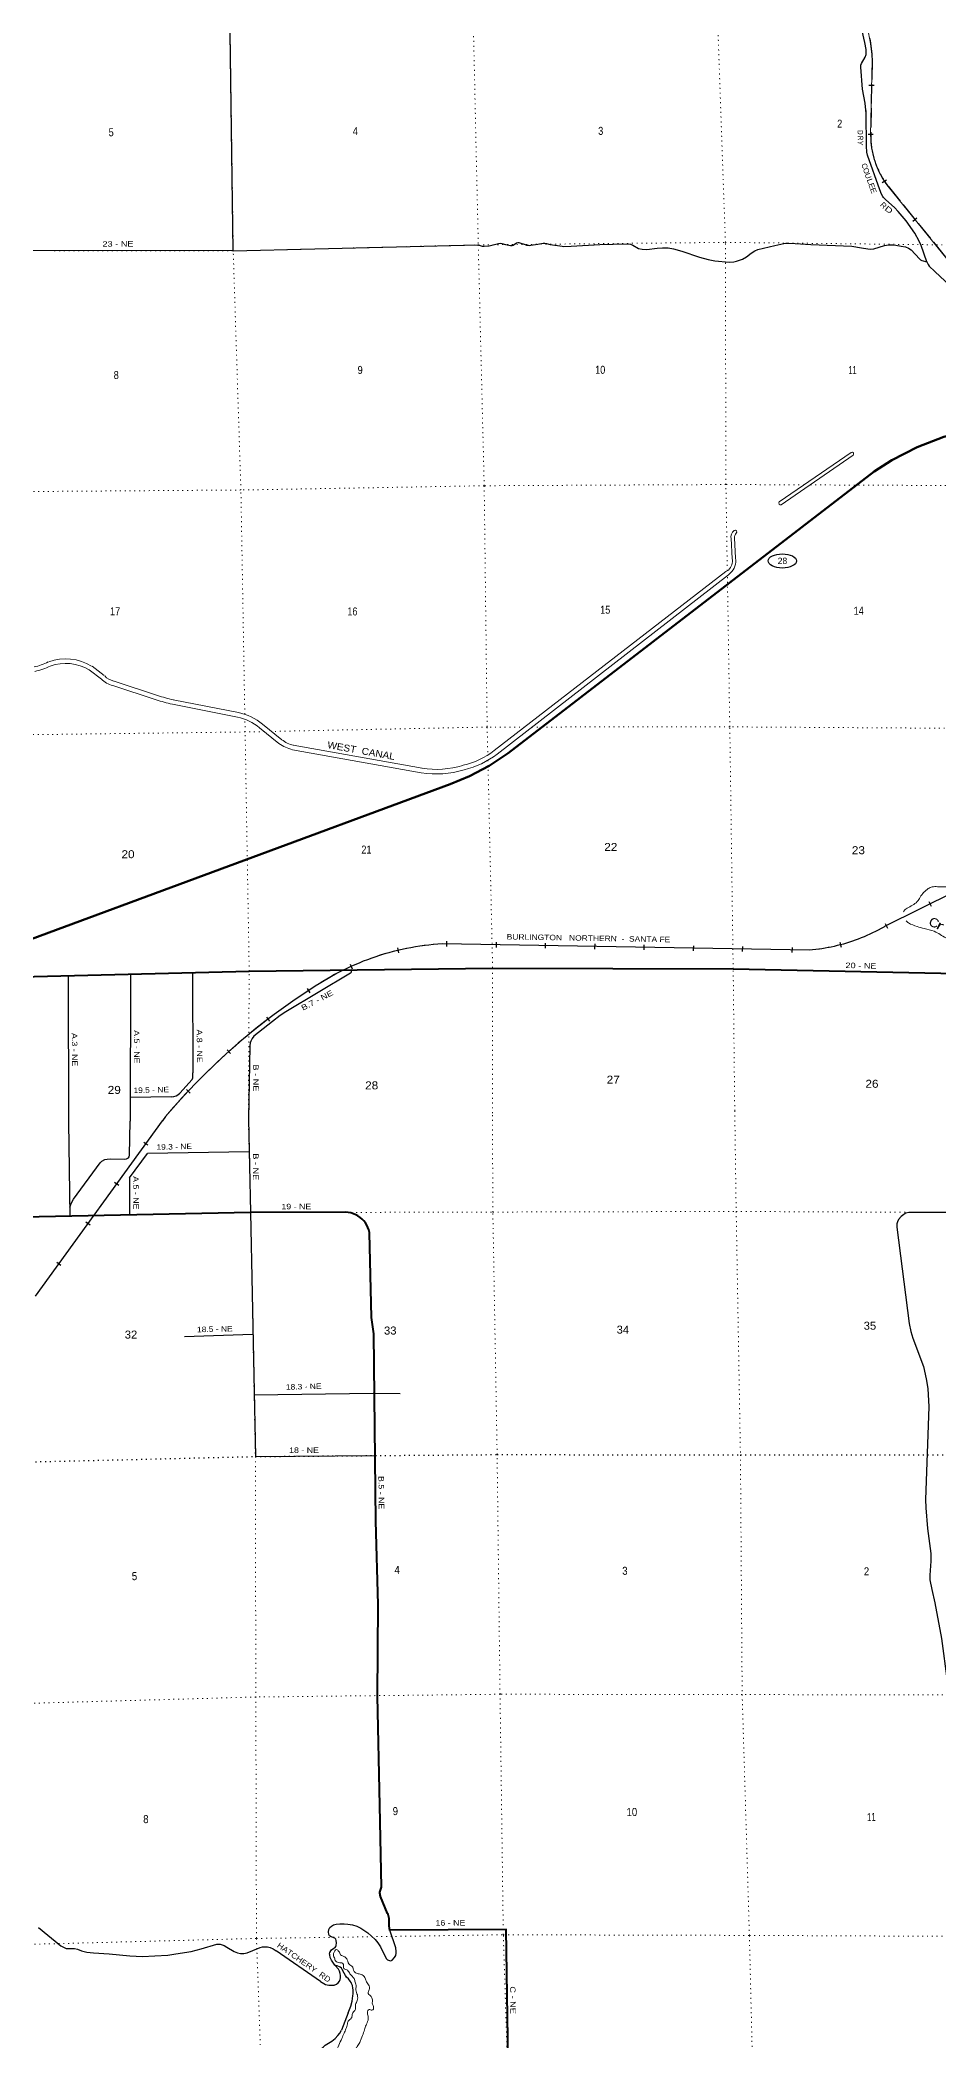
# Model space of a CAD drawing. Header units: feet. Extents: x 248627 to 501257, y -181930 to 5472.
# Drawn here: x 382378 to 402043, y -62704 to -18942 of the extents above; entities that cross this region are included whole.
import ezdxf
from ezdxf.enums import TextEntityAlignment as Align

# ---------------------------------------------------------------- set-up
doc = ezdxf.new("R2010")
doc.units = ezdxf.units.FT
doc.header["$LTSCALE"] = 70
for name, pattern in [('DOTTED', [1.5, 0.3, -1.2]), ('LONG_DASHED', [7.5, 6, -1.5]), ('MEDIUM_DASHED', [4.5, 3, -1.5])]:
    doc.linetypes.add(name, pattern=pattern)
for name, color, linetype, lineweight in [('17', 7, 'Continuous', 25), ('23', 7, 'Continuous', 70), ('26', 7, 'Continuous', 40), ('27', 7, 'Continuous', 40), ('29', 7, 'Continuous', 25), ('34', 7, 'Continuous', 25), ('39', 7, 'Continuous', 13), ('41', 7, 'MEDIUM_DASHED', 13), ('49', 7, 'Continuous', 25), ('6', 7, 'DOTTED', 25), ('63', 7, 'Continuous', 25), ('7', 7, 'DOTTED', 13)]:
    doc.layers.add(name, color=color, linetype=linetype, lineweight=lineweight)
doc.layers.add('30', color=7, linetype='Continuous')

msp = doc.modelspace()

# ---------------------------------------------------------------- linework, layer by layer
at = {"layer": '17'}
msp.add_ellipse((398615.81, -30335.13), major_axis=(-309.24, 1), ratio=0.500121, dxfattribs=at)
at = {"layer": '23'}
msp.add_lwpolyline([(381651.91, -38801.59), (391348.49, -35219.13), (391771.27, -35045.61), (392206.8, -34813.14), (392615.65, -34536.42), (400624.1, -28376.74), (401011.34, -28129.76), (401565.02, -27843.75), (402145.56, -27617.18), (402819.7, -27443.19), (404554.73, -27140.36)], dxfattribs=at)
at = {"layer": '26'}
for p in [(390028.67, -60282.12), (390029.94, -60287.92)]:
    msp.add_line(p, (390028.88, -60282.12), dxfattribs=at)
for points in [[(381662.11, -39440.1), (386953.72, -39308.67), (392279.71, -39239.74), (397541.2, -39257.57), (402785.24, -39365.91)], [(390028.88, -60282.12), (390021.54, -60241.99), (390015.98, -60179.86), (390014.12, -60063.15), (390014.41, -60050.75), (390012.93, -60022.25), (390008.48, -59994.06), (390001.1, -59966.48), (389990.89, -59939.83), (389977.94, -59914.4), (389829.57, -59544.69), (389826.92, -59537.83), (389820.47, -59516.88), (389816.25, -59495.38), (389814.3, -59473.55), (389814.64, -59451.63), (389817.27, -59429.88), (389845.99, -59342.9), (389811.3, -57550.18), (389763.1, -55163.96), (389773.21, -53159.23), (389722.01, -51338.6), (389678.48, -47235.53), (389626.65, -46882.1), (389584.98, -45029.12), (389583.43, -45020.47), (389570.13, -44965.55), (389551.15, -44912.32), (389526.72, -44861.37), (389497.1, -44813.24), (389462.6, -44768.48), (389423.62, -44727.57), (389380.57, -44690.96), (389333.94, -44659.05), (389284.22, -44632.18), (389231.97, -44610.67), (389177.75, -44594.73), (389122.17, -44584.54), (389065.82, -44580.23), (386983.9, -44588.04), (381655.02, -44696.03)], [(389802.56, -88337.72), (389694.8, -87974.97), (393003.21, -87907.85), (393102.09, -81692.43), (392903.81, -81667.68), (392575.74, -60261.99), (390034.84, -60282.07), (390028.88, -60282.12)]]:
    msp.add_lwpolyline(points, dxfattribs=at)
at = {"layer": '29'}
for p, q in [((386604.94, -23556.21), (381475.14, -23548.87)), ((386604.94, -23556.21), (391965.19, -23422.71)), ((384355.36, -39375.36), (384346.79, -42588.38)), ((385716.12, -39346), (385724.42, -41532.17)), ((389166.72, -39348.3), (387756.25, -40195.37)), ((382996.63, -39408.75), (382998.24, -42611.88)), ((386967.61, -40937.3), (386936.37, -42544.71)), ((385254.9, -42054.78), (384347.21, -42072.61)), ((382998.24, -42611.88), (383033.32, -44666.69)), ((386936.37, -42544.71), (386983.9, -44588.04)), ((384337.91, -43828.46), (384726.37, -43294.45)), ((386952.92, -43256.15), (384726.37, -43294.45)), ((384337.91, -43828.46), (384335.74, -44641.71)), ((386983.9, -44588.04), (387089.27, -49921.88)), ((401119.6, -44906.34), (401390.18, -47011.42)), ((387028.97, -47251.26), (385541.6, -47305.09)), ((387089.27, -49921.88), (389706.84, -49901.12)), ((388510.97, -61404.99), (387547.21, -60730.68)), ((389116.92, -62089.24), (388972.36, -62465.81))]:
    msp.add_line(p, q, dxfattribs=at)
for points in [[(386604.94, -23556.21), (386530.35, -18250.24), (386465.84, -12934.16), (386435.69, -7654.37), (386295.95, -2319.68), (386193.59, 2993.81), (386189.27, 3300.69)], [(402944.25, -42266.19), (402975.71, -44588.03), (401489.88, -44582.66)], [(383029.38, -44471.26), (383070.46, -44371.44), (383113.89, -44292.77), (383691.36, -43498.94), (383733.61, -43461.36), (383794.64, -43428.48), (383846.29, -43419.08), (383921.4, -43414.39), (384235.96, -43419.08), (384271.79, -43413.07), (384311.08, -43386.2), (384328.1, -43364.47), (384339.24, -43329.84), (384346.79, -42588.38)], [(401489.88, -44582.66), (401383.36, -44585.73), (401317.63, -44602.18), (401270.68, -44628.01), (401211.99, -44672.63), (401158, -44740.74), (401134.53, -44785.37), (401120.44, -44832.34), (401119.6, -44906.34)], [(401390.18, -47011.42), (401425.63, -47190.37), (401470.23, -47333.64), (401704.97, -47953.68), (401763.66, -48223.77), (401798.87, -48432.8), (401817.65, -48836.77), (401744.89, -50863.64), (401751.92, -51044.49), (401789.48, -51495.42), (401864.61, -52040.31), (401864.6, -52209.41), (401845.82, -52519.43), (401845.83, -52618.08), (401883.38, -52829.45), (401949.1, -53120.68)], [(387062.85, -48571.84), (389667.12, -48533.84), (390259.59, -48544.87)], [(401949.1, -53120.68), (402097, -53898.08), (402219.07, -54837.54), (402277.76, -55309.62), (402303.58, -55720.63), (402303.58, -56556.74), (402324.7, -56732.89), (402355.21, -56829.18), (402388.08, -56904.34), (402604.05, -57214.36), (402848.18, -57749.85), (402918.6, -57876.67), (403101.71, -58153.82), (403486.69, -58783.25), (403683.87, -59027.51)], [(382343.24, -60222.95), (382831.51, -60622.21), (382889.02, -60653.92), (382948.88, -60678.58), (383131.98, -60683.28), (383198.88, -60698.54), (383282.22, -60730.25), (383405.46, -60759.61), (383545.13, -60777.23), (383887.86, -60796.01), (384343.26, -60842.99), (384619.1, -60853.56), (384892.57, -60842.99), (385173.1, -60825.37), (385347.97, -60800.71), (385682.49, -60743.17), (385906.66, -60687.98), (386249.39, -60589.33), (386321, -60588.16), (386404.32, -60612.82), (386465.36, -60650.4)], [(388828.07, -61046.14), (388755.89, -60932.8), (388740.04, -60908.72), (388727.13, -60878.19), (388715.99, -60820.06), (388713.05, -60794.81), (388716.57, -60768.97), (388737.11, -60730.82), (388754.13, -60713.78), (388805.19, -60676.8), (388833.94, -60656.24), (388847.44, -60634.52), (388855.07, -60615.14), (388862.11, -60559.94), (388859.18, -60505.34), (388846.27, -60479.49), (388823.97, -60458.37), (388744.15, -60425.49), (388712.47, -60404.33), (388692.51, -60371.47), (388686.64, -60317.43), (388697.21, -60268.13), (388720.68, -60224.66), (388755.89, -60190.62), (388801.08, -60166.53), (388856.83, -60150.69), (388936.06, -60141.86), (389030.55, -60141.3), (389112.12, -60147.74), (389211.3, -60162.44), (389311.66, -60195.88), (389394.4, -60237.6), (389549.34, -60336.24), (389708.96, -60481.86), (389770.59, -60556.4), (389823.99, -60641.57), (389950.75, -60899.92), (389978.34, -60931.01), (390021.18, -60946.89), (390055.81, -60947.45), (390084.56, -60937.5), (390133.85, -60878.78), (390161.45, -60834.72), (390171.41, -60784.83), (390170.84, -60745.47), (390159.68, -60667.4), (390028.88, -60282.12)], [(386465.36, -60650.4), (386624.99, -60746.68), (386700.11, -60772.52), (386761.14, -60788.96), (386836.26, -60791.31), (386906.69, -60777.22), (387033.45, -60723.2), (387193.08, -60657.44), (387247.07, -60645.69), (387296.36, -60643.34), (387355.05, -60645.69), (387411.39, -60657.44), (387477.12, -60690.32), (387547.21, -60730.68)], [(388510.97, -61404.99), (388621.5, -61466.55), (388656.12, -61478.88), (388692.51, -61484.75), (388752.95, -61485.34), (388813.4, -61480.05), (388860.94, -61461.85), (388900.26, -61434.25), (388926.66, -61398.44), (388941.34, -61362.62), (388948.38, -61322.69), (388949.56, -61268.67), (388943.1, -61226.99), (388928.43, -61177.08), (388907.89, -61135.39), (388828.07, -61046.14)], [(389116.92, -62089.24), (389176.67, -61939.78), (389204.83, -61834.09), (389215.4, -61771.85), (389221.27, -61719), (389224.79, -61672.03), (389225.96, -61627.4), (389227.13, -61581.61), (389223.62, -61552.25), (389210.12, -61491.76), (389195.45, -61444.21), (389185.47, -61423.65), (389165.52, -61391.95), (389125.02, -61345.56), (389081.01, -61306.22), (389059.29, -61275.1), (389031.13, -61223.43), (388991.22, -61138.88), (388969.5, -61111.28), (388944.27, -61091.91), (388876.19, -61061.37), (388828.07, -61046.14)], [(388454.73, -62991), (388490.02, -62932.11), (388530.51, -62878.67), (388571, -62835.81), (388617.37, -62796.46), (388762.91, -62707.21), (388837.44, -62646.74), (388894.37, -62587.43), (388933.69, -62536.35), (388972.36, -62465.81)]]:
    msp.add_lwpolyline(points, dxfattribs=at)
msp.add_arc((399401.53, -20592.34), 1050.64, 1.544, 6.08591, dxfattribs=at)
at = {"layer": '34', "lineweight": 13}
for p, q in [((404753.83, -36391.88), (400849.27, -38331.17)), ((399210.44, -38846.8), (391172.71, -38708.23)), ((382282.8, -46413.22), (385068.23, -42562.57)), ((385123.08, -42486.28), (385056.66, -42577.84))]:
    msp.add_line(p, q, dxfattribs=at)
at = {"layer": '34'}
for p, q in [((401822.7, -37785.05), (401871.9, -37884.11)), ((400863.57, -38264.33), (400912.77, -38363.4)), ((390195.95, -38799.78), (390220.98, -38907.52)), ((391269.37, -38653.78), (391267.46, -38764.37)), ((392354.95, -38675.1), (392353.04, -38785.7)), ((393427.05, -38690.98), (393425.14, -38801.57)), ((394512.63, -38712.3), (394510.72, -38822.9)), ((395584.73, -38728.17), (395582.82, -38838.77)), ((396670.31, -38749.5), (396668.4, -38860.09)), ((397742.4, -38765.37), (397740.5, -38875.97)), ((398827.99, -38786.7), (398826.08, -38897.29)), ((399873.24, -38674.93), (399902.68, -38781.55)), ((389159.67, -39152), (389204.6, -39253.07)), ((388221.9, -39687.14), (388282.33, -39779.78)), ((387329.98, -40312.66), (387396.8, -40400.8)), ((386473.84, -41026.39), (386546.55, -41109.74)), ((385582.7, -41897.98), (385662.83, -41974.23)), ((384737.78, -43115.12), (384648.16, -43050.29)), ((384099.29, -43993.34), (384009.67, -43928.51)), ((383472.98, -44863.62), (383383.36, -44798.79)), ((382834.49, -45741.84), (382744.86, -45677.01))]:
    msp.add_line(p, q, dxfattribs=at)
for points in [[(404720.49, -36409.67), (400849.79, -38332.14), (400834.16, -38341.08), (400774.33, -38374.92), (400713.96, -38407.24), (400653.15, -38438.8), (400591.84, -38469.23), (400529.64, -38498.55), (400467.36, -38526.69), (400404.21, -38554.1), (400340.94, -38579.96), (400276.81, -38605.11), (400212.55, -38628.69), (400147.85, -38651.5), (400083.03, -38673.16), (400017.33, -38693.69), (399951.51, -38712.67), (399885.61, -38730.86), (399818.83, -38747.95), (399752.36, -38763.82), (399685.37, -38778.56), (399617.88, -38791.76), (399550.7, -38804.14), (399483.04, -38815.39), (399414.85, -38825.1), (399346.98, -38833.99), (399279.02, -38841.71), (399210.48, -38847.9), (391172.74, -38709.33), (391078.19, -38716.07), (390979.81, -38724.19), (390881.75, -38734.81), (390783.83, -38746.69), (390685.91, -38760.61), (390588.14, -38775.79), (390491.14, -38793.15), (390394.3, -38811.79), (390297.92, -38832.14), (390201.54, -38854.54), (390106.08, -38878.35), (390010.31, -38903.72), (389915.79, -38930.98), (389820.95, -38959.82), (389727.36, -38990.53), (389633.91, -39022.51), (389541.41, -39055.89), (389448.9, -39091.32), (389357.64, -39128.64), (389267, -39166.89), (389176.34, -39207.19), (389087.11, -39248.58), (388998.33, -39291.71), (388910.34, -39337.04), (388823.43, -39383), (388736.99, -39430.68), (388651.33, -39480.56), (388566.76, -39531.07), (388483.13, -39583), (388400.27, -39637.13), (388326.48, -39684.11), (388115.14, -39821.97), (387908.21, -39963.56), (387702.53, -40108.1), (387500.15, -40255.45), (387299.2, -40407.78), (387102.64, -40563.83), (386908.27, -40721.75), (386715.35, -40884.65), (386526.63, -41049.25), (386340.29, -41217.75), (386157.4, -41391.06), (385977.64, -41565.14), (385800.25, -41743.11), (385626.31, -41925.9), (385455.49, -42109.46), (385287.98, -42295.82), (385123.94, -42486.96), (385057.55, -42578.49)], [(382281.9, -46412.59), (385057.31, -42578.46)]]:
    msp.add_lwpolyline(points, dxfattribs=at)
at = {"layer": '34', "lineweight": 13}
for centre, radius, start, end in [((398879.39, -34932.46), 3928.32, 274.83419, 300.0964), ((391520.2, -44353.87), 5656.32, 93.52208, 123.48289), ((396101.39, -51799.02), 14396.2, 122.34277, 139.69255)]:
    msp.add_arc(centre, radius, start, end, dxfattribs=at)
at = {"layer": '39'}
for p, q in [((398549.26, -29042.67), (400120.83, -27960.4)), ((398591.8, -29104.44), (400163.37, -28022.17)), ((397519.25, -30287.86), (397493.75, -29838.27)), ((397593.34, -30269.62), (397568.63, -29834.03)), ((392314.24, -34479.7), (397379.51, -30563.04)), ((397379.51, -30563.04), (397438.05, -30533.32)), ((397440.68, -30642.15), (397476.83, -30599.52)), ((392375.41, -34558.81), (397440.68, -30642.15)), ((383455.51, -32718.84), (383720.22, -32918.28)), ((383515.69, -32638.97), (383780.4, -32838.41)), ((383970.73, -33059.25), (384915.96, -33371.06)), ((384002.06, -32964.28), (384947.29, -33276.09)), ((385273.43, -33469.58), (386701.17, -33750.75)), ((385292.75, -33371.46), (386720.49, -33652.63)), ((387181.95, -33982.28), (387604.3, -34324.77)), ((387244.94, -33904.61), (387667.29, -34247.1)), ((387901.24, -34463.68), (390718.29, -34967.56)), ((387918.85, -34365.24), (390735.9, -34869.12))]:
    msp.add_line(p, q, dxfattribs=at)
for centre, radius, start, end in [((400137.9, -27994.16), 37.84, 312.29008, 116.81328), ((398577.79, -29068.56), 38.52, 137.76825, 291.33761), ((397679.82, -29815.06), 187.89, 128.49233, 190.47969), ((397583.73, -29699.34), 37.64, 313.34032, 123.63691), ((397679.82, -29815.06), 112.89, 128.49352, 190.47928), ((397242.66, -30331.38), 281, 314.05595, 9.76148), ((397242.66, -30331.38), 356, 311.13243, 9.76063), ((381952.36, -31311.88), 1374.48, 282.37663, 296.20237), ((381952.35, -31311.88), 1474.48, 282.37667, 296.20241), ((382942.05, -33563.48), 1088.46, 58.70457, 110.03551), ((382942.05, -33563.48), 988.47, 58.70456, 110.03551), ((384070.25, -32589.33), 480.34, 223.22168, 258.04237), ((384070.25, -32589.33), 380.34, 223.22167, 258.04236), ((386018.91, -30066.88), 3483.4, 251.5407, 257.64254), ((386018.91, -30066.88), 3383.4, 251.54069, 257.64254), ((386473.43, -34838.61), 1211.45, 50.39585, 78.17586), ((386473.43, -34838.61), 1111.45, 50.39585, 78.17586), ((388093.86, -33665.1), 821.48, 233.4198, 256.43916), ((388093.86, -33665.1), 721.48, 233.41996, 256.43934), ((391235.58, -33097.66), 1753.14, 283.14572, 307.95755), ((391235.58, -33097.66), 1853.14, 283.14572, 307.95755), ((391046, -32898.67), 2094.68, 260.99912, 286.96033), ((391046, -32898.67), 1994.68, 260.99912, 286.96033)]:
    msp.add_arc(centre, radius, start, end, dxfattribs=at)
for points in [[(404712.14, -35974.47), (404527.31, -36041.15), (404355.79, -36126), (404200.35, -36144.28), (404032.76, -36130.3), (403919.65, -36088.04), (403830.82, -36094.16), (403731.98, -36180.96), (403578.65, -36277.89), (403461.64, -36354.63), (403346.65, -36437.41), (403270.07, -36568.56), (403221.74, -36681.54), (403169.33, -36752.17), (403084.67, -36873.24), (402975.83, -37036.69), (402881.03, -37123.48), (402766.04, -37204.25), (402713.58, -37234.54), (402538.03, -37321.41), (402435.13, -37388.05), (402267.63, -37448.69), (402142.47, -37464.92), (402013.25, -37458.98), (401896.15, -37465.13), (401809.38, -37501.5), (401706.5, -37584.27), (401631.92, -37689.2), (401565.4, -37786.06), (401462.52, -37864.8), (401349.53, -37929.43), (401270.87, -38002.1), (401268.91, -38010.46)], [(401322.58, -38206.98), (401378.15, -38250.07), (401563.99, -38330.58), (401719.5, -38376.84), (401939.64, -38435.14), (402194.19, -38580.14), (402321.46, -38640.53), (402454.88, -38793.7), (402521.7, -38965.06), (402608.76, -39184.82), (402649.83, -39326.12)], [(388057.59, -65778.54), (388008.16, -65700.81), (387950.9, -65635.27), (387881.85, -65586.02), (387804.09, -65494.63), (387792.93, -65424.36), (387815.25, -65313.32), (387850.94, -65159.82), (387877.34, -65052.74), (387917.75, -64943.44), (387965.02, -64886.36), (388034.67, -64847.05), (388120.46, -64813.53), (388183.64, -64746.15), (388245.84, -64618.4), (388323.98, -64482.35), (388368.47, -64377.01), (388416.69, -64253.5), (388447.61, -64178.56), (388509.26, -64141.39), (388619.43, -64125.61), (388687.46, -64110.47), (388731.2, -64083.64), (388747.88, -63996.84), (388698.9, -63947.27), (388679.1, -63838.9), (388636.89, -63710.74), (388604.76, -63584.44), (388612.73, -63455.51), (388692.88, -63319.43), (388797.6, -63088.38), (388857.32, -62930.48), (388911.43, -62798.83), (388981.34, -62650.83), (389029.69, -62535.37), (389070.3, -62438.14), (389102.68, -62328.96), (389133.61, -62254.02), (389175.22, -62219.17), (389206.33, -62156.3), (389211.49, -62101.88), (389264.69, -62038.67), (389277.61, -61968.03), (389282.6, -61903.55), (389319.36, -61816.44), (389319.47, -61697.7), (389287.56, -61585.48), (389292.39, -61510.94), (389272.81, -61416.65), (389247.5, -61340.56), (389196.29, -61276.94), (389147.12, -61215.3), (389087.78, -61145.77), (389031.29, -61128.53), (389018.15, -61060.3), (389005.3, -61010.18), (388938.77, -60993.09), (388847.83, -60956.25), (388816.53, -60882.26), (388797.79, -60840.28), (388806.77, -60773.73), (388861.91, -60706.46), (388914.71, -60743.89), (388954.07, -60819.77), (389045.14, -60864.66), (389098.39, -60930.26), (389154.35, -61040.09), (389200.97, -61067.56), (389253.05, -61185.5), (389315.95, -61226.8), (389402.62, -61247.61), (389479.99, -61314.85), (389509.31, -61390.88), (389564.86, -61474.55), (389587.74, -61524.52), (389570.9, -61601.26), (389555.91, -61667.9), (389592.58, -61701.56), (389639.72, -61761.21), (389649.13, -61847.61), (389643.52, -61873.86), (389662.49, -61929.92), (389669.74, -62006.29), (389640.01, -62030.9), (389577.47, -62011.73), (389542.56, -62088.75), (389558.15, -62185.11), (389534.05, -62310.27), (389491.41, -62405.51), (389457.01, -62514.72), (389403.09, -62658.45), (389372.17, -62733.39), (389317.41, -62824.8), (389252.88, -62932.46), (389195.82, -63005.79), (389144.31, -63048.84), (389084.71, -63088)]]:
    msp.add_spline(points, degree=3, dxfattribs=at)
at = {"layer": '49'}
for points in [[(400330.46, -19536.22), (400332.86, -19493.65), (400346.5, -19455.93), (400426.71, -19314.68), (400446.76, -19256.09), (400451.58, -19233.62), (400452.38, -19202.32), (400451.58, -19146.95), (400423.51, -19000.08), (400362.53, -18744.87), (400336.87, -18666.22), (400218.16, -18386.93), (400083.64, -18132.15)], [(401776.85, -23793.98), (401652.38, -23433.36), (401612.28, -23338.67), (401511.21, -23163.71), (401325.11, -22894.05), (401149.45, -22689.4), (401068.42, -22605.14), (400878.32, -22437.4), (400830.99, -22386.85), (400811.75, -22361.17), (400787.69, -22311.41), (400747.57, -22219.92), (400478.05, -21462.32), (400464.43, -21394.1), (400458.8, -21263.29), (400452.38, -20550.63), (400426.71, -20325.92), (400368.96, -20017.74), (400330.46, -19536.22)], [(391965.19, -23422.71), (392046.78, -23449.41), (392062.03, -23451.81), (392095.71, -23451.81), (392200.79, -23442.98), (392406.94, -23390.82), (392444.64, -23385.2), (392480.74, -23390.82), (392560.15, -23410.88), (392671.64, -23437.36), (392692.9, -23438.56), (392707.74, -23436.56), (392729, -23427.33), (392803.99, -23378.78), (392826.86, -23371.95), (392844.51, -23371.15), (392855.33, -23372.36), (392990.09, -23417.3), (393022.58, -23426.53), (393064.29, -23432.14), (393089.15, -23432.95), (393112.01, -23430.14), (393266.02, -23404.46), (393387.95, -23385.19), (393420.03, -23385.2), (393455.33, -23390.01), (393535.53, -23410.88), (393796.64, -23453.82), (393830.72, -23455.83), (393997.56, -23449.41), (394626.43, -23417.3), (395203.96, -23398.04), (395293.85, -23406.88), (395345.13, -23430.14), (395467.05, -23500.77), (395550.54, -23519.24), (395653.15, -23526.45), (395877.74, -23494.35), (395993.32, -23487.14), (396118.45, -23490.35), (396237.1, -23507.19), (396416.77, -23558.55), (396801.79, -23693.37), (396994.38, -23743.95), (397141.9, -23770.42), (397456.33, -23802.52), (397552.66, -23792.1), (397616.76, -23776.84), (397741.97, -23734.32), (397828.52, -23686.95), (397937.61, -23603.49), (398011.48, -23551.34), (398078.78, -23526.45), (398450.97, -23436.56)], [(398450.97, -23436.56), (398646.77, -23390.83), (398694.09, -23385.22), (398759.87, -23383.61), (398897.04, -23390.83), (399237.14, -23416.52), (400135.53, -23451.83), (400344.09, -23487.14), (400485.26, -23509.61), (400550.23, -23516.84), (400620.02, -23506.4), (400847.83, -23432.57), (400939.27, -23418.12), (401030.72, -23422.94), (401100.49, -23431.76), (401212.79, -23447.81), (401306.65, -23467.88), (401374.03, -23493.56), (401434.99, -23532.08), (401614.67, -23731.11), (401637.13, -23747.16), (401669.21, -23763.21), (401776.85, -23793.98)], [(401776.85, -23793.98), (401806.39, -23852.3), (401829.66, -23888.42), (401951.58, -24003.98), (402285.27, -24318.58), (402315.74, -24361.91), (402336.61, -24421.3), (402413.61, -24922.08), (402442.48, -25005.55), (402497.03, -25089.01), (402557.99, -25146.8), (402657.46, -25223.84), (403741.95, -25910.81), (403830.18, -25979.83), (403926.44, -26076.14), (404054.78, -26236.65), (404114.14, -26321.71), (404219.84, -26518.36)], [(389166.72, -39348.3), (389181.43, -39334.39), (389191.88, -39319.29), (389202.32, -39283.28)], [(387756.25, -40195.37), (387629.86, -40279.28), (387460.36, -40407.05), (387056.36, -40729.95), (387016.88, -40776.41), (386986.7, -40836.81), (386975.09, -40876.3), (386967.61, -40937.3)], [(385254.9, -42054.78), (385309.16, -42048.27), (385357.92, -42029.68), (385395.07, -42011.1), (385439.18, -41976.25), (385703.88, -41674.26), (385717.81, -41641.74), (385724.77, -41583.66), (385724.42, -41532.17)]]:
    msp.add_lwpolyline(points, dxfattribs=at)
at = {"layer": '6'}
msp.add_lwpolyline([(373809.75, -50264.66), (376422.38, -50194.36), (381754.66, -50048.08), (387089.27, -49921.88), (392377.02, -49878.93), (397699.7, -49885.75), (402628.53, -49886.37)], dxfattribs=at)
at = {"layer": '63', "lineweight": 13}
for p, q in [((400577.87, -19382.19), (400547.2, -21019.74)), ((400928.03, -22142.74), (404575.32, -26647.14))]:
    msp.add_line(p, q, dxfattribs=at)
at = {"layer": '63'}
for p, q in [((400511.51, -19929.09), (400622.1, -19931.17)), ((400494.04, -21001.17), (400604.63, -21003.24)), ((400800.35, -22060.04), (400892.69, -21999.15)), ((401473.43, -22901.32), (401559.39, -22831.71))]:
    msp.add_line(p, q, dxfattribs=at)
at = {"layer": '63', "linetype": 'LONG_DASHED'}
for points in [[(400524.33, -18898.31), (400534.65, -18955.38), (400543.78, -19012.48), (400552.18, -19069.7), (400559.11, -19127.18), (400565.31, -19184.75), (400570.59, -19242.17), (400574.86, -19299.91), (400577.94, -19357.69), (400578.97, -19382.18), (400548.3, -21019.75), (400548.37, -21051.7), (400549.18, -21083.49), (400550.53, -21115.29), (400552.25, -21147.27)], [(400552.25, -21147.25), (400554.7, -21179.05), (400557.69, -21210.66), (400561.05, -21242.45), (400565.14, -21274.06), (400569.79, -21305.49), (400574.97, -21337.11), (400580.71, -21368.37), (400586.82, -21399.63), (400593.65, -21430.88), (400601.03, -21461.78), (400608.96, -21492.67), (400617.26, -21523.39), (400626.28, -21554.1), (400635.68, -21584.46), (400645.8, -21614.81), (400656.3, -21644.81), (400667.34, -21674.8), (400678.92, -21704.43), (400691.06, -21733.88), (400703.57, -21763.16), (400716.8, -21792.24), (400730.4, -21821.15), (400744.55, -21849.7), (400759.06, -21878.06), (400774.31, -21906.05), (400789.93, -21933.87), (400805.91, -21961.33), (400822.43, -21988.6), (400839.5, -22015.5), (400857.13, -22042.24), (400874.94, -22068.6), (400893.49, -22094.59), (400912.4, -22120.24), (400928.9, -22142.06), (404545.21, -26608.22)]]:
    msp.add_lwpolyline(points, dxfattribs=at)
at = {"layer": '63', "lineweight": 13}
for centre, radius, start, end in [((397265.49, -19511), 3314.89, 2.22708, 35.64729), ((402374.87, -21026.01), 1827.68, 179.80323, 217.66226)]:
    msp.add_arc(centre, radius, start, end, dxfattribs=at)
at = {"layer": '7'}
for points in [[(386858.29, -33688.37), (386772.32, -28783.46), (386604.94, -23556.21), (386530.35, -18250.24), (386465.84, -12934.16), (386435.69, -7654.37), (386292.43, -2332.31), (386193.59, 2993.81), (386189.27, 3300.7)], [(391451.45, 3391.27), (391477.22, 3026.41), (391638.66, -2301.68), (391781.91, -7613.65), (391834.3, -12927.71), (391848.32, -18227.69), (391965.19, -23422.71), (392094.25, -28690.33), (392158.72, -33968.08), (392172.75, -34579.44)], [(397412.07, -30549.33), (397381.94, -28663.77), (397369.94, -23367.83), (397190.54, -18227.31), (397089.67, -12891.1), (397065.56, -7597.18), (396869.8, -2269.12), (396781.03, 3077.18), (396738.98, 3483.51)], [(373372.51, -23677.24), (376019.49, -23617.39), (381325.3, -23546.91), (386604.94, -23556.21), (391965.19, -23422.71), (397369.94, -23367.83), (402379.46, -23425.04)], [(399090.25, -28671.4), (397381.94, -28663.77), (392094.25, -28690.33), (386772.32, -28783.46), (381462.44, -28822.13), (376096.07, -28895.14), (375393.4, -28837.23)], [(404583.43, -28745.59), (402718.13, -28687.6), (399222.14, -28671.99)], [(397574.64, -42361.66), (397541.2, -39257.57), (397466.62, -33963.69), (397413.99, -30669.85)], [(387288.34, -34066.74), (386865.07, -34075.31), (381577.43, -34142.2), (378924.12, -34183.91)], [(386936.37, -42544.71), (386953.72, -39308.67), (386865.07, -34075.31), (386860.2, -33797.53)], [(392982.48, -33967.4), (392158.72, -33968.08), (387450.4, -34063.45)], [(404677.86, -34025.66), (402796.77, -33997.61), (397466.62, -33963.69), (393130.8, -33967.28)], [(392175.39, -34694.51), (392279.71, -39239.74), (392274.65, -42454.16)], [(373634.26, -39554.55), (376267.48, -39517.16), (381662.11, -39440.1), (386953.72, -39308.67), (392279.71, -39239.74), (397541.2, -39257.57), (402785.24, -39365.91)], [(397574.64, -42361.66), (397606.54, -44561.79), (397699.7, -49885.75), (397737.35, -55128.05), (397895.86, -60394.66), (398021.01, -65710.08), (398071.86, -71024.63), (398159.81, -76398.99), (398259.07, -81726.89)], [(386936.4, -42545.03), (386983.9, -44588.04), (387089.27, -49921.88), (387099.07, -55180.71), (387113.25, -60461.61), (387302.44, -65763.97), (387333.06, -68056.91)], [(392894.05, -81769.22), (392830.27, -76339.95), (392754.69, -70985.52), (392679.65, -65665.3), (392512.83, -60380.71), (392440.77, -55120.83), (392377.02, -49878.93), (392284.18, -44575.09), (392274.65, -42454.16)], [(373722.29, -44897.1), (376347.12, -44860.06), (381655.02, -44696.03), (386983.9, -44588.04), (392284.18, -44575.09), (397606.54, -44561.79), (402975.71, -44588.03), (404867.32, -44619.35)], [(405055.98, -55168.75), (403176.52, -55137.11), (397737.35, -55128.05), (392440.77, -55120.83), (387099.07, -55180.71), (381802.96, -55328.45), (376490.75, -55474.43), (373896.44, -55536.94)], [(373983.48, -60800.83), (376565.37, -60768.49), (381839.05, -60598.95), (387113.25, -60461.61), (392512.83, -60380.71), (397895.86, -60394.66), (403218.83, -60419.59), (405151.41, -60505.1)]]:
    msp.add_lwpolyline(points, dxfattribs=at)

# ---------------------------------------------------------------- texts
at = {"layer": '17'}
msp.add_text('28', height=140, dxfattribs=at).set_placement((398618.71, -30403.44), align=Align.CENTER)
at = {"layer": '27'}
for s, rotation, width, p in [('20 - NE', 358.816, 1.25, (399995.54, -39238.26)), ('19.5 - NE', 1.423, 1.15, (384423.38, -41974.09)), ('19.3 - NE', 1.423, 1.15, (384926, -43214.56)), ('19 - NE', 0.215, 1.2, (387658.66, -44515.51)), ('18.5 - NE', 1.423, 1.15, (385813.96, -47204.18)), ('18.3 - NE', 1.423, 1.15, (387757.42, -48461.42)), ('B.5 - NE', 270.608, 1.2, (389781.51, -50348.46)), ('16 - NE', 0.215, 1.2, (391029.22, -60181.25)), ('C - NE', 270.878, 1.25, (392657.71, -61509.76))]:
    msp.add_text(s, height=120, rotation=rotation, dxfattribs=dict(at, width=width)).set_placement(p)
at = {"layer": '30'}
for s, rotation, width, p in [('D', 272.244, 0.7, (400260.05, -20914.34)), ('R', 273.428, 0.7, (400262.46, -21037.96)), ('Y', 265.459, 0.8, (400268.87, -21135.82)), ('C', 286.999, 0.95, (400342.42, -21660.37)), ('L', 288.404, 1.2, (400462.4, -21995.93)), ('E', 289.309, 1.1, (400496.02, -22093.11)), ('E', 290.993, 1.15, (400530.58, -22199.06)), ('D', 322.021, 1.45, (400841.5, -22650.77)), ('23 - NE', 0.243, 1.25, (383743.93, -23462.88)), ('B.7 - NE', 27.672, 1.25, (388131.08, -40172.32)), ('A.3 - NE', 270.564, 1.2, (383073.83, -40660.01)), ('A.5 - NE', 270.564, 1.2, (384431.74, -40597.54)), ('A.8 - NE', 270.564, 1.2, (385805.25, -40581.92)), ('B - NE', 270.564, 1.25, (387038.3, -41347.16)), ('B - NE', 270.311, 1.25, (387038.06, -43290.52)), ('A.5 - NE', 270.564, 1.2, (384414.99, -43790.91)), ('18 - NE', 0.215, 1.2, (387827.56, -49844.26)), ('HATCHERY  RD', 325.021, 1.15, (387551.39, -60638.3))]:
    msp.add_text(s, height=120, rotation=rotation, dxfattribs=dict(at, width=width)).set_placement(p)
for s, rotation, p in [('O', 291.11, (400374.13, -21765.15)), ('U', 290.379, (400415.5, -21878.67)), ('R', 315.072, (400745.02, -22559.19))]:
    msp.add_text(s, height=120, rotation=rotation, dxfattribs=at).set_placement(p)
at = {"layer": '34', "width": 1.15}
msp.add_text('BURLINGTON   NORTHERN  -  SANTA FE', height=120, rotation=359.012, dxfattribs=at).set_placement((392585.85, -38613.15))
at = {"layer": '41'}
for s, height, rotation, width, p in [('WEST  CANAL', 150, 349.859, 1.1, (388654.5, -34425.71)), ('C', 200, 339.902, 1.1, (401800.3, -38304.34)), ('r', 200, 331.863, 1.6, (401960.42, -38362.56))]:
    msp.add_text(s, height=height, rotation=rotation, dxfattribs=dict(at, width=width)).set_placement(p)
at = {"layer": '7'}
for s, width, p in [('5', 0.85, (383879.76, -21047.69)), ('4', 0.85, (389219.94, -21023.11)), ('3', 0.85, (394588.41, -21016.66)), ('2', 0.85, (399815.37, -20859.07)), ('8', 0.85, (383990.7, -26355.65)), ('9', 0.85, (389326.23, -26245.44)), ('10', 0.85, (394521.8, -26242.03)), ('11', 0.65, (400060.34, -26247.54)), ('17', 0.85, (383910.43, -31523.63)), ('16', 0.85, (389101.17, -31526.33)), ('15', 0.85, (394631.12, -31489.5)), ('14', 0.85, (400175.27, -31511.13)), ('20', 1.1, (384160.62, -36836.45)), ('21', 0.85, (389407.84, -36735.32)), ('22', 1.1, (394720.35, -36677.67)), ('23', 1.1, (400136.72, -36748.64)), ('29', 1.1, (383859.41, -41991.13)), ('28', 1.1, (389490.34, -41892.05)), ('27', 1.1, (394773.88, -41766.68)), ('26', 1.1, (400433.18, -41856.79)), ('32', 1.05, (384231.85, -47342.11)), ('33', 1.05, (389903.18, -47253.84)), ('34', 1.05, (394991.37, -47233.54)), ('35', 1.05, (400395.07, -47147.92))]:
    msp.add_text(s, height=175, dxfattribs=dict(at, width=width)).set_placement(p)
for s, width, p in [('5', 0.9, (384387.37, -52626.14)), ('4', 0.9, (390132.63, -52489.44)), ('3', 0.9, (395114.85, -52509.27)), ('2', 0.9, (400401.09, -52520.21)), ('8', 0.9, (384636.89, -57939.95)), ('9', 0.9, (390094.09, -57764.92)), ('10', 0.9, (395208.82, -57785.61)), ('11', 0.65, (400472.01, -57895.68))]:
    msp.add_text(s, height=175, rotation=0.88, dxfattribs=dict(at, width=width)).set_placement(p)

doc.saveas('drawing.dxf')
